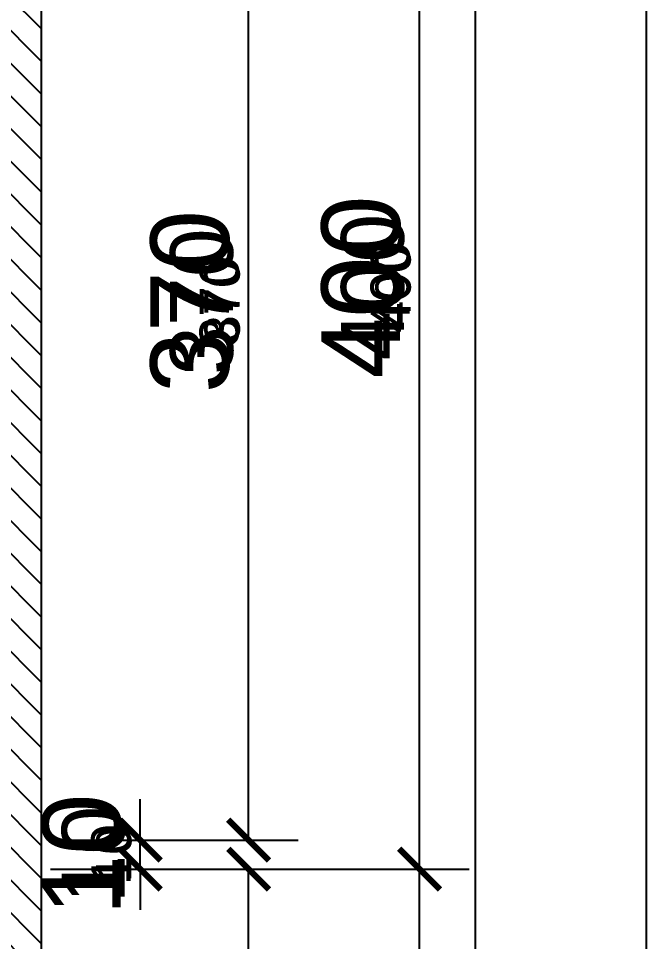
# Model space of a CAD drawing. Header units: millimetres. Extents: x -26398 to 135532, y -376633 to 43268.
# Drawn here: x 18671.8 to 18887.5, y -358105.9 to -357788.7 of the extents above; entities that cross this region are included whole.
import ezdxf

# ---------------------------------------------------------------- set-up
doc = ezdxf.new("R2010")
doc.units = ezdxf.units.MM
for name, color, linetype in [('0 @ 10', 7, 'Continuous'), ('0 @ 4.5', 7, 'Continuous'), ('0 @ 5', 7, 'Continuous'), ('0 @ 8', 7, 'Continuous'), ('DIM', 7, 'Continuous'), ('DIM @ 10', 7, 'Continuous'), ('DIM @ 4.5', 7, 'Continuous'), ('DIM @ 5', 7, 'Continuous'), ('DIM @ 8', 7, 'Continuous'), ('TƯỜNG', 52, 'Continuous')]:
    doc.layers.add(name, color=color, linetype=linetype)
doc.styles.get("Standard").update_dxf_attribs({"font": 'arial.ttf'})
doc.dimstyles.new('SCALE dimmatbang', dxfattribs={"dimscale": 70, "dimtxt": 2.7, "dimasz": 1.4, "dimexe": 1.7, "dimexo": 0.7, "dimtad": 1, "dimtoh": 1, "dimdec": 1, "dimtxsty": 'Standard', "dimblk": 'ARCHTICK', "dimcen": 2.5, "dimclrd": 1, "dimclre": 256, "dimadec": 0, "dimazin": 0, "dimtfac": 1, "dimtdec": 1, "dimtmove": 0, "dimatfit": 3, "dimfxl": 1, "dimarcsym": 0})

# ---------------------------------------------------------------- blocks, each defined once
blk = doc.blocks.new('khung ten a2')
blk.add_lwpolyline([(-1000, 1000), (-1000, 41000), (-58400, 41000), (-58400, 1000)], close=True)
at = {"layer": 'DEFPOINTS', "color": 252}
blk.add_lwpolyline([(0, 0), (0, 42000), (-59400, 42000), (-59400, 0)], close=True, dxfattribs=at)
blk = doc.blocks.new('_ArchTick')
at = {"color": 0, "linetype": 'ByBlock', "const_width": 0.15}
blk.add_lwpolyline([(-0.5, -0.5), (0.5, 0.5)], dxfattribs=at)
blk = doc.blocks.new('*D8588')
at = {"layer": 'DEFPOINTS', "color": 0, "transparency": 16777216}
for p in [(18679.6, -358081), (18750.84, -358081), (18679.6, -358281)]:
    blk.add_point(p, dxfattribs=at)
at = {"layer": 'DIM', "lineweight": -2, "transparency": 16777216}
for p, q in [((18682.75, -358081), (18758.49, -358081)), ((18682.75, -358281), (18758.49, -358281))]:
    blk.add_line(p, q, dxfattribs=at)
at = {"layer": 'DIM', "color": 1, "lineweight": -2, "transparency": 16777216}
blk.add_line((18750.84, -358281), (18750.84, -358081), dxfattribs=at)
at = {"layer": 'DIM', "color": 1, "lineweight": -2, "transparency": 16777216, "xscale": 6.3, "yscale": 6.3, "zscale": 6.3}
for p, rotation in [((18750.84, -358081), 90), ((18750.84, -358281), 270)]:
    blk.add_blockref('_ArchTick', p, dxfattribs=dict(at, rotation=rotation))
at = {"layer": 'DIM', "color": 0, "transparency": 16777216, "insert": (18741.82, -358181), "char_height": 12.15, "attachment_point": 5, "rotation": 90}
blk.add_mtext('200', dxfattribs=at)
blk = doc.blocks.new('*D8589')
at = {"layer": 'DEFPOINTS', "color": 0, "transparency": 16777216}
for p in [(18679.6, -358081), (18750.84, -358081), (18679.6, -358281)]:
    blk.add_point(p, dxfattribs=at)
at = {"layer": 'DIM', "lineweight": -2, "transparency": 16777216}
for p, q in [((18686.6, -358081), (18767.84, -358081)), ((18686.6, -358281), (18767.84, -358281))]:
    blk.add_line(p, q, dxfattribs=at)
at = {"layer": 'DIM', "color": 1, "lineweight": -2, "transparency": 16777216}
blk.add_line((18750.84, -358281), (18750.84, -358081), dxfattribs=at)
at = {"layer": 'DIM', "color": 1, "lineweight": -2, "transparency": 16777216, "xscale": 14, "yscale": 14, "zscale": 14}
for p, rotation in [((18750.84, -358081), 90), ((18750.84, -358281), 270)]:
    blk.add_blockref('_ArchTick', p, dxfattribs=dict(at, rotation=rotation))
at = {"layer": 'DIM', "color": 0, "transparency": 16777216, "insert": (18730.8, -358181), "char_height": 27, "attachment_point": 5, "rotation": 90}
blk.add_mtext('200', dxfattribs=at)
blk = doc.blocks.new('*D8590')
at = {"layer": 'DEFPOINTS', "color": 0, "transparency": 16777216}
for p in [(18679.6, -358081), (18750.84, -358081), (18679.6, -358281)]:
    blk.add_point(p, dxfattribs=at)
at = {"layer": 'DIM', "lineweight": -2, "transparency": 16777216}
for p, q in [((18685.2, -358081), (18764.44, -358081)), ((18685.2, -358281), (18764.44, -358281))]:
    blk.add_line(p, q, dxfattribs=at)
at = {"layer": 'DIM', "color": 1, "lineweight": -2, "transparency": 16777216}
blk.add_line((18750.84, -358281), (18750.84, -358081), dxfattribs=at)
at = {"layer": 'DIM', "color": 1, "lineweight": -2, "transparency": 16777216, "xscale": 11.2, "yscale": 11.2, "zscale": 11.2}
for p, rotation in [((18750.84, -358081), 90), ((18750.84, -358281), 270)]:
    blk.add_blockref('_ArchTick', p, dxfattribs=dict(at, rotation=rotation))
at = {"layer": 'DIM', "color": 0, "transparency": 16777216, "insert": (18734.81, -358181), "char_height": 21.6, "attachment_point": 5, "rotation": 90}
blk.add_mtext('200', dxfattribs=at)
blk = doc.blocks.new('*D8591')
at = {"layer": 'DEFPOINTS', "color": 0, "transparency": 16777216}
for p in [(18679.6, -358081), (18750.84, -358081), (18679.6, -358281)]:
    blk.add_point(p, dxfattribs=at)
at = {"layer": 'DIM', "lineweight": -2, "transparency": 16777216}
for p, q in [((18683.1, -358081), (18759.34, -358081)), ((18683.1, -358281), (18759.34, -358281))]:
    blk.add_line(p, q, dxfattribs=at)
at = {"layer": 'DIM', "color": 1, "lineweight": -2, "transparency": 16777216}
blk.add_line((18750.84, -358281), (18750.84, -358081), dxfattribs=at)
at = {"layer": 'DIM', "color": 1, "lineweight": -2, "transparency": 16777216, "xscale": 7, "yscale": 7, "zscale": 7}
for p, rotation in [((18750.84, -358081), 90), ((18750.84, -358281), 270)]:
    blk.add_blockref('_ArchTick', p, dxfattribs=dict(at, rotation=rotation))
at = {"layer": 'DIM', "color": 0, "transparency": 16777216, "insert": (18740.82, -358181), "char_height": 13.5, "attachment_point": 5, "rotation": 90}
blk.add_mtext('200', dxfattribs=at)
blk = doc.blocks.new('*D8592')
at = {"lineweight": -2, "transparency": 16777216}
for p, q in [((18682.75, -358071), (18721.27, -358071)), ((18682.75, -358081), (18721.27, -358081))]:
    blk.add_line(p, q, dxfattribs=at)
at = {"color": 1, "lineweight": -2, "transparency": 16777216}
blk.add_line((18713.62, -358081), (18713.62, -358071), dxfattribs=at)
at = {"layer": 'DEFPOINTS', "color": 0, "transparency": 16777216}
for p in [(18679.6, -358071), (18713.62, -358071), (18679.6, -358081)]:
    blk.add_point(p, dxfattribs=at)
at = {"color": 1, "lineweight": -2, "transparency": 16777216, "xscale": 6.3, "yscale": 6.3, "zscale": 6.3}
for p, rotation in [((18713.62, -358071), 90), ((18713.62, -358081), 270)]:
    blk.add_blockref('_ArchTick', p, dxfattribs=dict(at, rotation=rotation))
at = {"color": 0, "transparency": 16777216, "insert": (18704.6, -358076), "char_height": 12.15, "attachment_point": 5, "rotation": 90}
blk.add_mtext('10', dxfattribs=at)
blk = doc.blocks.new('*D8593')
at = {"color": 1, "lineweight": -2, "transparency": 16777216}
for p, q in [((18713.62, -358071), (18713.62, -358057)), ((18713.62, -358081), (18713.62, -358071)), ((18713.62, -358081), (18713.62, -358095))]:
    blk.add_line(p, q, dxfattribs=at)
at = {"lineweight": -2, "transparency": 16777216}
for p, q in [((18686.6, -358071), (18730.62, -358071)), ((18686.6, -358081), (18730.62, -358081))]:
    blk.add_line(p, q, dxfattribs=at)
at = {"layer": 'DEFPOINTS', "color": 0, "transparency": 16777216}
for p in [(18679.6, -358071), (18713.62, -358071), (18679.6, -358081)]:
    blk.add_point(p, dxfattribs=at)
at = {"color": 1, "lineweight": -2, "transparency": 16777216, "xscale": 14, "yscale": 14, "zscale": 14}
for p, rotation in [((18713.62, -358071), 270), ((18713.62, -358081), 90)]:
    blk.add_blockref('_ArchTick', p, dxfattribs=dict(at, rotation=rotation))
at = {"color": 0, "transparency": 16777216, "insert": (18693.58, -358076), "char_height": 27, "attachment_point": 5, "rotation": 90}
blk.add_mtext('10', dxfattribs=at)
blk = doc.blocks.new('*D8594')
at = {"lineweight": -2, "transparency": 16777216}
for p, q in [((18685.2, -358071), (18727.22, -358071)), ((18685.2, -358081), (18727.22, -358081))]:
    blk.add_line(p, q, dxfattribs=at)
at = {"color": 1, "lineweight": -2, "transparency": 16777216}
blk.add_line((18713.62, -358081), (18713.62, -358071), dxfattribs=at)
at = {"layer": 'DEFPOINTS', "color": 0, "transparency": 16777216}
for p in [(18679.6, -358071), (18713.62, -358071), (18679.6, -358081)]:
    blk.add_point(p, dxfattribs=at)
at = {"color": 1, "lineweight": -2, "transparency": 16777216, "xscale": 11.2, "yscale": 11.2, "zscale": 11.2}
for p, rotation in [((18713.62, -358071), 90), ((18713.62, -358081), 270)]:
    blk.add_blockref('_ArchTick', p, dxfattribs=dict(at, rotation=rotation))
at = {"color": 0, "transparency": 16777216, "insert": (18697.59, -358076), "char_height": 21.6, "attachment_point": 5, "rotation": 90}
blk.add_mtext('10', dxfattribs=at)
blk = doc.blocks.new('*D8595')
at = {"lineweight": -2, "transparency": 16777216}
for p, q in [((18683.1, -358071), (18722.12, -358071)), ((18683.1, -358081), (18722.12, -358081))]:
    blk.add_line(p, q, dxfattribs=at)
at = {"color": 1, "lineweight": -2, "transparency": 16777216}
blk.add_line((18713.62, -358081), (18713.62, -358071), dxfattribs=at)
at = {"layer": 'DEFPOINTS', "color": 0, "transparency": 16777216}
for p in [(18679.6, -358071), (18713.62, -358071), (18679.6, -358081)]:
    blk.add_point(p, dxfattribs=at)
at = {"color": 1, "lineweight": -2, "transparency": 16777216, "xscale": 7, "yscale": 7, "zscale": 7}
for p, rotation in [((18713.62, -358071), 90), ((18713.62, -358081), 270)]:
    blk.add_blockref('_ArchTick', p, dxfattribs=dict(at, rotation=rotation))
at = {"color": 0, "transparency": 16777216, "insert": (18703.6, -358076), "char_height": 13.5, "attachment_point": 5, "rotation": 90}
blk.add_mtext('10', dxfattribs=at)
blk = doc.blocks.new('*D8596')
at = {"layer": 'DEFPOINTS', "color": 0, "transparency": 16777216}
for p in [(18679.6, -357701), (18750.84, -357701), (18679.6, -358071)]:
    blk.add_point(p, dxfattribs=at)
at = {"layer": 'DIM', "lineweight": -2, "transparency": 16777216}
for p, q in [((18682.75, -357701), (18758.49, -357701)), ((18682.75, -358071), (18758.49, -358071))]:
    blk.add_line(p, q, dxfattribs=at)
at = {"layer": 'DIM', "color": 1, "lineweight": -2, "transparency": 16777216}
blk.add_line((18750.84, -358071), (18750.84, -357701), dxfattribs=at)
at = {"layer": 'DIM', "color": 1, "lineweight": -2, "transparency": 16777216, "xscale": 6.3, "yscale": 6.3, "zscale": 6.3}
for p, rotation in [((18750.84, -357701), 90), ((18750.84, -358071), 270)]:
    blk.add_blockref('_ArchTick', p, dxfattribs=dict(at, rotation=rotation))
at = {"layer": 'DIM', "color": 0, "transparency": 16777216, "insert": (18741.82, -357886), "char_height": 12.15, "attachment_point": 5, "rotation": 90}
blk.add_mtext('370', dxfattribs=at)
blk = doc.blocks.new('*D8597')
at = {"layer": 'DEFPOINTS', "color": 0, "transparency": 16777216}
for p in [(18679.6, -357701), (18750.84, -357701), (18679.6, -358071)]:
    blk.add_point(p, dxfattribs=at)
at = {"layer": 'DIM', "lineweight": -2, "transparency": 16777216}
for p, q in [((18686.6, -357701), (18767.84, -357701)), ((18686.6, -358071), (18767.84, -358071))]:
    blk.add_line(p, q, dxfattribs=at)
at = {"layer": 'DIM', "color": 1, "lineweight": -2, "transparency": 16777216}
blk.add_line((18750.84, -358071), (18750.84, -357701), dxfattribs=at)
at = {"layer": 'DIM', "color": 1, "lineweight": -2, "transparency": 16777216, "xscale": 14, "yscale": 14, "zscale": 14}
for p, rotation in [((18750.84, -357701), 90), ((18750.84, -358071), 270)]:
    blk.add_blockref('_ArchTick', p, dxfattribs=dict(at, rotation=rotation))
at = {"layer": 'DIM', "color": 0, "transparency": 16777216, "insert": (18730.79, -357886), "char_height": 27, "attachment_point": 5, "rotation": 90}
blk.add_mtext('370', dxfattribs=at)
blk = doc.blocks.new('*D8598')
at = {"layer": 'DEFPOINTS', "color": 0, "transparency": 16777216}
for p in [(18679.6, -357701), (18750.84, -357701), (18679.6, -358071)]:
    blk.add_point(p, dxfattribs=at)
at = {"layer": 'DIM', "lineweight": -2, "transparency": 16777216}
for p, q in [((18685.2, -357701), (18764.44, -357701)), ((18685.2, -358071), (18764.44, -358071))]:
    blk.add_line(p, q, dxfattribs=at)
at = {"layer": 'DIM', "color": 1, "lineweight": -2, "transparency": 16777216}
blk.add_line((18750.84, -358071), (18750.84, -357701), dxfattribs=at)
at = {"layer": 'DIM', "color": 1, "lineweight": -2, "transparency": 16777216, "xscale": 11.2, "yscale": 11.2, "zscale": 11.2}
for p, rotation in [((18750.84, -357701), 90), ((18750.84, -358071), 270)]:
    blk.add_blockref('_ArchTick', p, dxfattribs=dict(at, rotation=rotation))
at = {"layer": 'DIM', "color": 0, "transparency": 16777216, "insert": (18734.8, -357886), "char_height": 21.6, "attachment_point": 5, "rotation": 90}
blk.add_mtext('370', dxfattribs=at)
blk = doc.blocks.new('*D8599')
at = {"layer": 'DEFPOINTS', "color": 0, "transparency": 16777216}
for p in [(18679.6, -357701), (18750.84, -357701), (18679.6, -358071)]:
    blk.add_point(p, dxfattribs=at)
at = {"layer": 'DIM', "lineweight": -2, "transparency": 16777216}
for p, q in [((18683.1, -357701), (18759.34, -357701)), ((18683.1, -358071), (18759.34, -358071))]:
    blk.add_line(p, q, dxfattribs=at)
at = {"layer": 'DIM', "color": 1, "lineweight": -2, "transparency": 16777216}
blk.add_line((18750.84, -358071), (18750.84, -357701), dxfattribs=at)
at = {"layer": 'DIM', "color": 1, "lineweight": -2, "transparency": 16777216, "xscale": 7, "yscale": 7, "zscale": 7}
for p, rotation in [((18750.84, -357701), 90), ((18750.84, -358071), 270)]:
    blk.add_blockref('_ArchTick', p, dxfattribs=dict(at, rotation=rotation))
at = {"layer": 'DIM', "color": 0, "transparency": 16777216, "insert": (18740.81, -357886), "char_height": 13.5, "attachment_point": 5, "rotation": 90}
blk.add_mtext('370', dxfattribs=at)
blk = doc.blocks.new('*D8608')
at = {"layer": 'DEFPOINTS', "color": 0, "transparency": 16777216}
for p in [(18679.6, -358081), (18809.56, -358081), (18679.6, -358281)]:
    blk.add_point(p, dxfattribs=at)
at = {"layer": 'DIM', "lineweight": -2, "transparency": 16777216}
for p, q in [((18682.75, -358081), (18817.21, -358081)), ((18682.75, -358281), (18817.21, -358281))]:
    blk.add_line(p, q, dxfattribs=at)
at = {"layer": 'DIM', "color": 1, "lineweight": -2, "transparency": 16777216}
blk.add_line((18809.56, -358281), (18809.56, -358081), dxfattribs=at)
at = {"layer": 'DIM', "color": 1, "lineweight": -2, "transparency": 16777216, "xscale": 6.3, "yscale": 6.3, "zscale": 6.3}
for p, rotation in [((18809.56, -358081), 90), ((18809.56, -358281), 270)]:
    blk.add_blockref('_ArchTick', p, dxfattribs=dict(at, rotation=rotation))
at = {"layer": 'DIM', "color": 0, "transparency": 16777216, "insert": (18800.55, -358181), "char_height": 12.15, "attachment_point": 5, "rotation": 90}
blk.add_mtext('200', dxfattribs=at)
blk = doc.blocks.new('*D8609')
at = {"layer": 'DEFPOINTS', "color": 0, "transparency": 16777216}
for p in [(18679.6, -358081), (18809.56, -358081), (18679.6, -358281)]:
    blk.add_point(p, dxfattribs=at)
at = {"layer": 'DIM', "lineweight": -2, "transparency": 16777216}
for p, q in [((18686.6, -358081), (18826.56, -358081)), ((18686.6, -358281), (18826.56, -358281))]:
    blk.add_line(p, q, dxfattribs=at)
at = {"layer": 'DIM', "color": 1, "lineweight": -2, "transparency": 16777216}
blk.add_line((18809.56, -358281), (18809.56, -358081), dxfattribs=at)
at = {"layer": 'DIM', "color": 1, "lineweight": -2, "transparency": 16777216, "xscale": 14, "yscale": 14, "zscale": 14}
for p, rotation in [((18809.56, -358081), 90), ((18809.56, -358281), 270)]:
    blk.add_blockref('_ArchTick', p, dxfattribs=dict(at, rotation=rotation))
at = {"layer": 'DIM', "color": 0, "transparency": 16777216, "insert": (18789.53, -358181), "char_height": 27, "attachment_point": 5, "rotation": 90}
blk.add_mtext('200', dxfattribs=at)
blk = doc.blocks.new('*D8610')
at = {"layer": 'DEFPOINTS', "color": 0, "transparency": 16777216}
for p in [(18679.6, -358081), (18809.56, -358081), (18679.6, -358281)]:
    blk.add_point(p, dxfattribs=at)
at = {"layer": 'DIM', "lineweight": -2, "transparency": 16777216}
for p, q in [((18685.2, -358081), (18823.16, -358081)), ((18685.2, -358281), (18823.16, -358281))]:
    blk.add_line(p, q, dxfattribs=at)
at = {"layer": 'DIM', "color": 1, "lineweight": -2, "transparency": 16777216}
blk.add_line((18809.56, -358281), (18809.56, -358081), dxfattribs=at)
at = {"layer": 'DIM', "color": 1, "lineweight": -2, "transparency": 16777216, "xscale": 11.2, "yscale": 11.2, "zscale": 11.2}
for p, rotation in [((18809.56, -358081), 90), ((18809.56, -358281), 270)]:
    blk.add_blockref('_ArchTick', p, dxfattribs=dict(at, rotation=rotation))
at = {"layer": 'DIM', "color": 0, "transparency": 16777216, "insert": (18793.53, -358181), "char_height": 21.6, "attachment_point": 5, "rotation": 90}
blk.add_mtext('200', dxfattribs=at)
blk = doc.blocks.new('*D8611')
at = {"layer": 'DEFPOINTS', "color": 0, "transparency": 16777216}
for p in [(18679.6, -358081), (18809.56, -358081), (18679.6, -358281)]:
    blk.add_point(p, dxfattribs=at)
at = {"layer": 'DIM', "lineweight": -2, "transparency": 16777216}
for p, q in [((18683.1, -358081), (18818.06, -358081)), ((18683.1, -358281), (18818.06, -358281))]:
    blk.add_line(p, q, dxfattribs=at)
at = {"layer": 'DIM', "color": 1, "lineweight": -2, "transparency": 16777216}
blk.add_line((18809.56, -358281), (18809.56, -358081), dxfattribs=at)
at = {"layer": 'DIM', "color": 1, "lineweight": -2, "transparency": 16777216, "xscale": 7, "yscale": 7, "zscale": 7}
for p, rotation in [((18809.56, -358081), 90), ((18809.56, -358281), 270)]:
    blk.add_blockref('_ArchTick', p, dxfattribs=dict(at, rotation=rotation))
at = {"layer": 'DIM', "color": 0, "transparency": 16777216, "insert": (18799.55, -358181), "char_height": 13.5, "attachment_point": 5, "rotation": 90}
blk.add_mtext('200', dxfattribs=at)
blk = doc.blocks.new('*D8612')
at = {"layer": 'DEFPOINTS', "color": 0, "transparency": 16777216}
for p in [(18679.6, -357681), (18809.56, -357681), (18679.6, -358081)]:
    blk.add_point(p, dxfattribs=at)
at = {"layer": 'DIM', "lineweight": -2, "transparency": 16777216}
for p, q in [((18682.75, -357681), (18817.21, -357681)), ((18682.75, -358081), (18817.21, -358081))]:
    blk.add_line(p, q, dxfattribs=at)
at = {"layer": 'DIM', "color": 1, "lineweight": -2, "transparency": 16777216}
blk.add_line((18809.56, -358081), (18809.56, -357681), dxfattribs=at)
at = {"layer": 'DIM', "color": 1, "lineweight": -2, "transparency": 16777216, "xscale": 6.3, "yscale": 6.3, "zscale": 6.3}
for p, rotation in [((18809.56, -357681), 90), ((18809.56, -358081), 270)]:
    blk.add_blockref('_ArchTick', p, dxfattribs=dict(at, rotation=rotation))
at = {"layer": 'DIM', "color": 0, "transparency": 16777216, "insert": (18800.55, -357881), "char_height": 12.15, "attachment_point": 5, "rotation": 90}
blk.add_mtext('400', dxfattribs=at)
blk = doc.blocks.new('*D8613')
at = {"layer": 'DEFPOINTS', "color": 0, "transparency": 16777216}
for p in [(18679.6, -357681), (18809.56, -357681), (18679.6, -358081)]:
    blk.add_point(p, dxfattribs=at)
at = {"layer": 'DIM', "lineweight": -2, "transparency": 16777216}
for p, q in [((18686.6, -357681), (18826.56, -357681)), ((18686.6, -358081), (18826.56, -358081))]:
    blk.add_line(p, q, dxfattribs=at)
at = {"layer": 'DIM', "color": 1, "lineweight": -2, "transparency": 16777216}
blk.add_line((18809.56, -358081), (18809.56, -357681), dxfattribs=at)
at = {"layer": 'DIM', "color": 1, "lineweight": -2, "transparency": 16777216, "xscale": 14, "yscale": 14, "zscale": 14}
for p, rotation in [((18809.56, -357681), 90), ((18809.56, -358081), 270)]:
    blk.add_blockref('_ArchTick', p, dxfattribs=dict(at, rotation=rotation))
at = {"layer": 'DIM', "color": 0, "transparency": 16777216, "insert": (18789.53, -357881), "char_height": 27, "attachment_point": 5, "rotation": 90}
blk.add_mtext('400', dxfattribs=at)
blk = doc.blocks.new('*D8614')
at = {"layer": 'DEFPOINTS', "color": 0, "transparency": 16777216}
for p in [(18679.6, -357681), (18809.56, -357681), (18679.6, -358081)]:
    blk.add_point(p, dxfattribs=at)
at = {"layer": 'DIM', "lineweight": -2, "transparency": 16777216}
for p, q in [((18685.2, -357681), (18823.16, -357681)), ((18685.2, -358081), (18823.16, -358081))]:
    blk.add_line(p, q, dxfattribs=at)
at = {"layer": 'DIM', "color": 1, "lineweight": -2, "transparency": 16777216}
blk.add_line((18809.56, -358081), (18809.56, -357681), dxfattribs=at)
at = {"layer": 'DIM', "color": 1, "lineweight": -2, "transparency": 16777216, "xscale": 11.2, "yscale": 11.2, "zscale": 11.2}
for p, rotation in [((18809.56, -357681), 90), ((18809.56, -358081), 270)]:
    blk.add_blockref('_ArchTick', p, dxfattribs=dict(at, rotation=rotation))
at = {"layer": 'DIM', "color": 0, "transparency": 16777216, "insert": (18793.53, -357881), "char_height": 21.6, "attachment_point": 5, "rotation": 90}
blk.add_mtext('400', dxfattribs=at)
blk = doc.blocks.new('*D8615')
at = {"layer": 'DEFPOINTS', "color": 0, "transparency": 16777216}
for p in [(18679.6, -357681), (18809.56, -357681), (18679.6, -358081)]:
    blk.add_point(p, dxfattribs=at)
at = {"layer": 'DIM', "lineweight": -2, "transparency": 16777216}
for p, q in [((18683.1, -357681), (18818.06, -357681)), ((18683.1, -358081), (18818.06, -358081))]:
    blk.add_line(p, q, dxfattribs=at)
at = {"layer": 'DIM', "color": 1, "lineweight": -2, "transparency": 16777216}
blk.add_line((18809.56, -358081), (18809.56, -357681), dxfattribs=at)
at = {"layer": 'DIM', "color": 1, "lineweight": -2, "transparency": 16777216, "xscale": 7, "yscale": 7, "zscale": 7}
for p, rotation in [((18809.56, -357681), 90), ((18809.56, -358081), 270)]:
    blk.add_blockref('_ArchTick', p, dxfattribs=dict(at, rotation=rotation))
at = {"layer": 'DIM', "color": 0, "transparency": 16777216, "insert": (18799.55, -357881), "char_height": 13.5, "attachment_point": 5, "rotation": 90}
blk.add_mtext('400', dxfattribs=at)
blk = doc.blocks.new('*U9370')
at = {"layer": 'DIM @ 10'}
dim = blk.add_linear_dim(base=(18750.84, -358081), p1=(18679.6, -358281), p2=(18679.6, -358081), angle=90, dimstyle='SCALE dimmatbang', override={"dimscale": 10, "dimtix": 0, "dimtofl": 1, "dimtmove": 0, "dimatfit": 3}, dxfattribs=at)
dim.commit()
dim.dimension.update_dxf_attribs({"geometry": '*D8589', "text_midpoint": (18730.8, -358181)})
at = {"layer": 'DIM @ 4.5'}
dim = blk.add_linear_dim(base=(18750.84, -358081), p1=(18679.6, -358281), p2=(18679.6, -358081), angle=90, dimstyle='SCALE dimmatbang', override={"dimscale": 4.5, "dimtix": 0, "dimtofl": 1, "dimtmove": 0, "dimatfit": 3}, dxfattribs=at)
dim.commit()
dim.dimension.update_dxf_attribs({"geometry": '*D8588', "text_midpoint": (18741.82, -358181)})
at = {"layer": 'DIM @ 5'}
dim = blk.add_linear_dim(base=(18750.84, -358081), p1=(18679.6, -358281), p2=(18679.6, -358081), angle=90, dimstyle='SCALE dimmatbang', override={"dimscale": 5, "dimtix": 0, "dimtofl": 1, "dimtmove": 0, "dimatfit": 3}, dxfattribs=at)
dim.commit()
dim.dimension.update_dxf_attribs({"geometry": '*D8591', "text_midpoint": (18740.82, -358181)})
at = {"layer": 'DIM @ 8'}
dim = blk.add_linear_dim(base=(18750.84, -358081), p1=(18679.6, -358281), p2=(18679.6, -358081), angle=90, dimstyle='SCALE dimmatbang', override={"dimscale": 8, "dimtix": 0, "dimtofl": 1, "dimtmove": 0, "dimatfit": 3}, dxfattribs=at)
dim.commit()
dim.dimension.update_dxf_attribs({"geometry": '*D8590', "text_midpoint": (18734.81, -358181)})
blk = doc.blocks.new('*U9371')
at = {"layer": '0 @ 10'}
dim = blk.add_linear_dim(base=(18713.62, -358071), p1=(18679.6, -358081), p2=(18679.6, -358071), angle=90, dimstyle='SCALE dimmatbang', override={"dimscale": 10, "dimtix": 0, "dimtofl": 1, "dimtmove": 0, "dimatfit": 3}, dxfattribs=at)
dim.commit()
dim.dimension.update_dxf_attribs({"geometry": '*D8593', "text_midpoint": (18713.62, -358076), "dimtype": 128})
at = {"layer": '0 @ 4.5'}
dim = blk.add_linear_dim(base=(18713.62, -358071), p1=(18679.6, -358081), p2=(18679.6, -358071), angle=90, dimstyle='SCALE dimmatbang', override={"dimscale": 4.5, "dimtix": 0, "dimtofl": 1, "dimtmove": 0, "dimatfit": 3}, dxfattribs=at)
dim.commit()
dim.dimension.update_dxf_attribs({"geometry": '*D8592', "text_midpoint": (18713.62, -358076), "dimtype": 128})
at = {"layer": '0 @ 5'}
dim = blk.add_linear_dim(base=(18713.62, -358071), p1=(18679.6, -358081), p2=(18679.6, -358071), angle=90, dimstyle='SCALE dimmatbang', override={"dimscale": 5, "dimtix": 0, "dimtofl": 1, "dimtmove": 0, "dimatfit": 3}, dxfattribs=at)
dim.commit()
dim.dimension.update_dxf_attribs({"geometry": '*D8595', "text_midpoint": (18713.62, -358076), "dimtype": 128})
at = {"layer": '0 @ 8'}
dim = blk.add_linear_dim(base=(18713.62, -358071), p1=(18679.6, -358081), p2=(18679.6, -358071), angle=90, dimstyle='SCALE dimmatbang', override={"dimscale": 8, "dimtix": 0, "dimtofl": 1, "dimtmove": 0, "dimatfit": 3}, dxfattribs=at)
dim.commit()
dim.dimension.update_dxf_attribs({"geometry": '*D8594', "text_midpoint": (18713.62, -358076), "dimtype": 128})
blk = doc.blocks.new('*U9372')
at = {"layer": 'DIM @ 10'}
dim = blk.add_linear_dim(base=(18750.84, -357701), p1=(18679.6, -358071), p2=(18679.6, -357701), angle=90, dimstyle='SCALE dimmatbang', override={"dimscale": 10, "dimtix": 0, "dimtofl": 1, "dimtmove": 0, "dimatfit": 3}, dxfattribs=at)
dim.commit()
dim.dimension.update_dxf_attribs({"geometry": '*D8597', "text_midpoint": (18730.79, -357886)})
at = {"layer": 'DIM @ 4.5'}
dim = blk.add_linear_dim(base=(18750.84, -357701), p1=(18679.6, -358071), p2=(18679.6, -357701), angle=90, dimstyle='SCALE dimmatbang', override={"dimscale": 4.5, "dimtix": 0, "dimtofl": 1, "dimtmove": 0, "dimatfit": 3}, dxfattribs=at)
dim.commit()
dim.dimension.update_dxf_attribs({"geometry": '*D8596', "text_midpoint": (18741.82, -357886)})
at = {"layer": 'DIM @ 5'}
dim = blk.add_linear_dim(base=(18750.84, -357701), p1=(18679.6, -358071), p2=(18679.6, -357701), angle=90, dimstyle='SCALE dimmatbang', override={"dimscale": 5, "dimtix": 0, "dimtofl": 1, "dimtmove": 0, "dimatfit": 3}, dxfattribs=at)
dim.commit()
dim.dimension.update_dxf_attribs({"geometry": '*D8599', "text_midpoint": (18740.81, -357886)})
at = {"layer": 'DIM @ 8'}
dim = blk.add_linear_dim(base=(18750.84, -357701), p1=(18679.6, -358071), p2=(18679.6, -357701), angle=90, dimstyle='SCALE dimmatbang', override={"dimscale": 8, "dimtix": 0, "dimtofl": 1, "dimtmove": 0, "dimatfit": 3}, dxfattribs=at)
dim.commit()
dim.dimension.update_dxf_attribs({"geometry": '*D8598', "text_midpoint": (18734.8, -357886)})
blk = doc.blocks.new('*U9375')
at = {"layer": 'DIM @ 10'}
dim = blk.add_linear_dim(base=(18809.56, -358081), p1=(18679.6, -358281), p2=(18679.6, -358081), angle=90, dimstyle='SCALE dimmatbang', override={"dimscale": 10, "dimtix": 0, "dimtofl": 1, "dimtmove": 0, "dimatfit": 3}, dxfattribs=at)
dim.commit()
dim.dimension.update_dxf_attribs({"geometry": '*D8609', "text_midpoint": (18789.53, -358181)})
at = {"layer": 'DIM @ 4.5'}
dim = blk.add_linear_dim(base=(18809.56, -358081), p1=(18679.6, -358281), p2=(18679.6, -358081), angle=90, dimstyle='SCALE dimmatbang', override={"dimscale": 4.5, "dimtix": 0, "dimtofl": 1, "dimtmove": 0, "dimatfit": 3}, dxfattribs=at)
dim.commit()
dim.dimension.update_dxf_attribs({"geometry": '*D8608', "text_midpoint": (18800.55, -358181)})
at = {"layer": 'DIM @ 5'}
dim = blk.add_linear_dim(base=(18809.56, -358081), p1=(18679.6, -358281), p2=(18679.6, -358081), angle=90, dimstyle='SCALE dimmatbang', override={"dimscale": 5, "dimtix": 0, "dimtofl": 1, "dimtmove": 0, "dimatfit": 3}, dxfattribs=at)
dim.commit()
dim.dimension.update_dxf_attribs({"geometry": '*D8611', "text_midpoint": (18799.55, -358181)})
at = {"layer": 'DIM @ 8'}
dim = blk.add_linear_dim(base=(18809.56, -358081), p1=(18679.6, -358281), p2=(18679.6, -358081), angle=90, dimstyle='SCALE dimmatbang', override={"dimscale": 8, "dimtix": 0, "dimtofl": 1, "dimtmove": 0, "dimatfit": 3}, dxfattribs=at)
dim.commit()
dim.dimension.update_dxf_attribs({"geometry": '*D8610', "text_midpoint": (18793.53, -358181)})
blk = doc.blocks.new('*U9376')
at = {"layer": 'DIM @ 10'}
dim = blk.add_linear_dim(base=(18809.56, -357681), p1=(18679.6, -358081), p2=(18679.6, -357681), angle=90, dimstyle='SCALE dimmatbang', override={"dimscale": 10, "dimtix": 0, "dimtofl": 1, "dimtmove": 0, "dimatfit": 3}, dxfattribs=at)
dim.commit()
dim.dimension.update_dxf_attribs({"geometry": '*D8613', "text_midpoint": (18789.53, -357881)})
at = {"layer": 'DIM @ 4.5'}
dim = blk.add_linear_dim(base=(18809.56, -357681), p1=(18679.6, -358081), p2=(18679.6, -357681), angle=90, dimstyle='SCALE dimmatbang', override={"dimscale": 4.5, "dimtix": 0, "dimtofl": 1, "dimtmove": 0, "dimatfit": 3}, dxfattribs=at)
dim.commit()
dim.dimension.update_dxf_attribs({"geometry": '*D8612', "text_midpoint": (18800.55, -357881)})
at = {"layer": 'DIM @ 5'}
dim = blk.add_linear_dim(base=(18809.56, -357681), p1=(18679.6, -358081), p2=(18679.6, -357681), angle=90, dimstyle='SCALE dimmatbang', override={"dimscale": 5, "dimtix": 0, "dimtofl": 1, "dimtmove": 0, "dimatfit": 3}, dxfattribs=at)
dim.commit()
dim.dimension.update_dxf_attribs({"geometry": '*D8615', "text_midpoint": (18799.55, -357881)})
at = {"layer": 'DIM @ 8'}
dim = blk.add_linear_dim(base=(18809.56, -357681), p1=(18679.6, -358081), p2=(18679.6, -357681), angle=90, dimstyle='SCALE dimmatbang', override={"dimscale": 8, "dimtix": 0, "dimtofl": 1, "dimtmove": 0, "dimatfit": 3}, dxfattribs=at)
dim.commit()
dim.dimension.update_dxf_attribs({"geometry": '*D8614', "text_midpoint": (18793.53, -357881)})

msp = doc.modelspace()

# ---------------------------------------------------------------- hatches: boundary and pattern name
at = {"layer": 'TƯỜNG'}
h = msp.add_hatch(dxfattribs=at)
h.set_pattern_fill('ANSI31', color=256, scale=2.5, angle=90)
h.set_pattern_definition([(135, (13712.819, -369068.479), (-5.61266, -5.61266), [])])
h.paths.add_polyline_path([(16079.6, -358281), (16079.6, -358661), (16089.6, -358661), (16089.6, -358291), (16674.6, -358291), (16674.6, -358661), (16684.6, -358661), (16684.6, -358291), (16974.6, -358291), (16974.6, -358661), (16984.6, -358661), (16984.6, -358291), (17274.6, -358291), (17274.6, -358661), (17284.6, -358661), (17284.6, -358291), (18069.6, -358291), (18069.6, -358661), (18079.6, -358661), (18079.6, -358291), (18659.6, -358291), (18659.6, -358281), (18079.6, -358281), (16679.6, -358281)], flags=17)
h.paths.add_polyline_path([(16689.6, -358071), (16689.6, -357701), (16679.6, -357701), (16679.6, -358071), (16089.6, -358071), (16089.6, -357701), (16079.6, -357701), (16079.6, -358081), (16679.6, -358081), (17679.6, -358081), (18659.6, -358081), (18659.6, -358071), (17689.6, -358071), (17689.6, -357701), (17679.6, -357701), (17679.6, -358071)], flags=17)
h.paths.add_polyline_path([(15799.6, -358661), (15799.6, -358681), (18679.6, -358681), (18679.6, -357681), (15779.6, -357681), (15779.6, -358661), (15799.6, -358661), (15799.6, -357701), (18659.6, -357701), (18659.6, -358661)])
h.paths.add_polyline_path([(15779.6, -358661), (15779.6, -358681), (15799.6, -358681), (15799.6, -358661)], flags=17)

# ---------------------------------------------------------------- linework, layer by layer
msp.add_line((18679.6, -357681), (18679.6, -358681), dxfattribs=at)
msp.add_lwpolyline([(15779.6, -358681), (15779.6, -357681), (18679.6, -357681), (18679.6, -358681)], close=True, dxfattribs=at)

# ---------------------------------------------------------------- block references
at = {"xscale": 0.05874944612640364, "yscale": 0.05874944612640364, "zscale": 0.05874944612640364}
msp.add_blockref('khung ten a2', (18887.54, -359420.97), dxfattribs=at)
msp.add_blockref('*U9371', (0, 0))
at = {"layer": 'DIM'}
for name in ['*U9376', '*U9372', '*U9370', '*U9375']:
    msp.add_blockref(name, (0, 0), dxfattribs=at)

doc.saveas('drawing.dxf')
